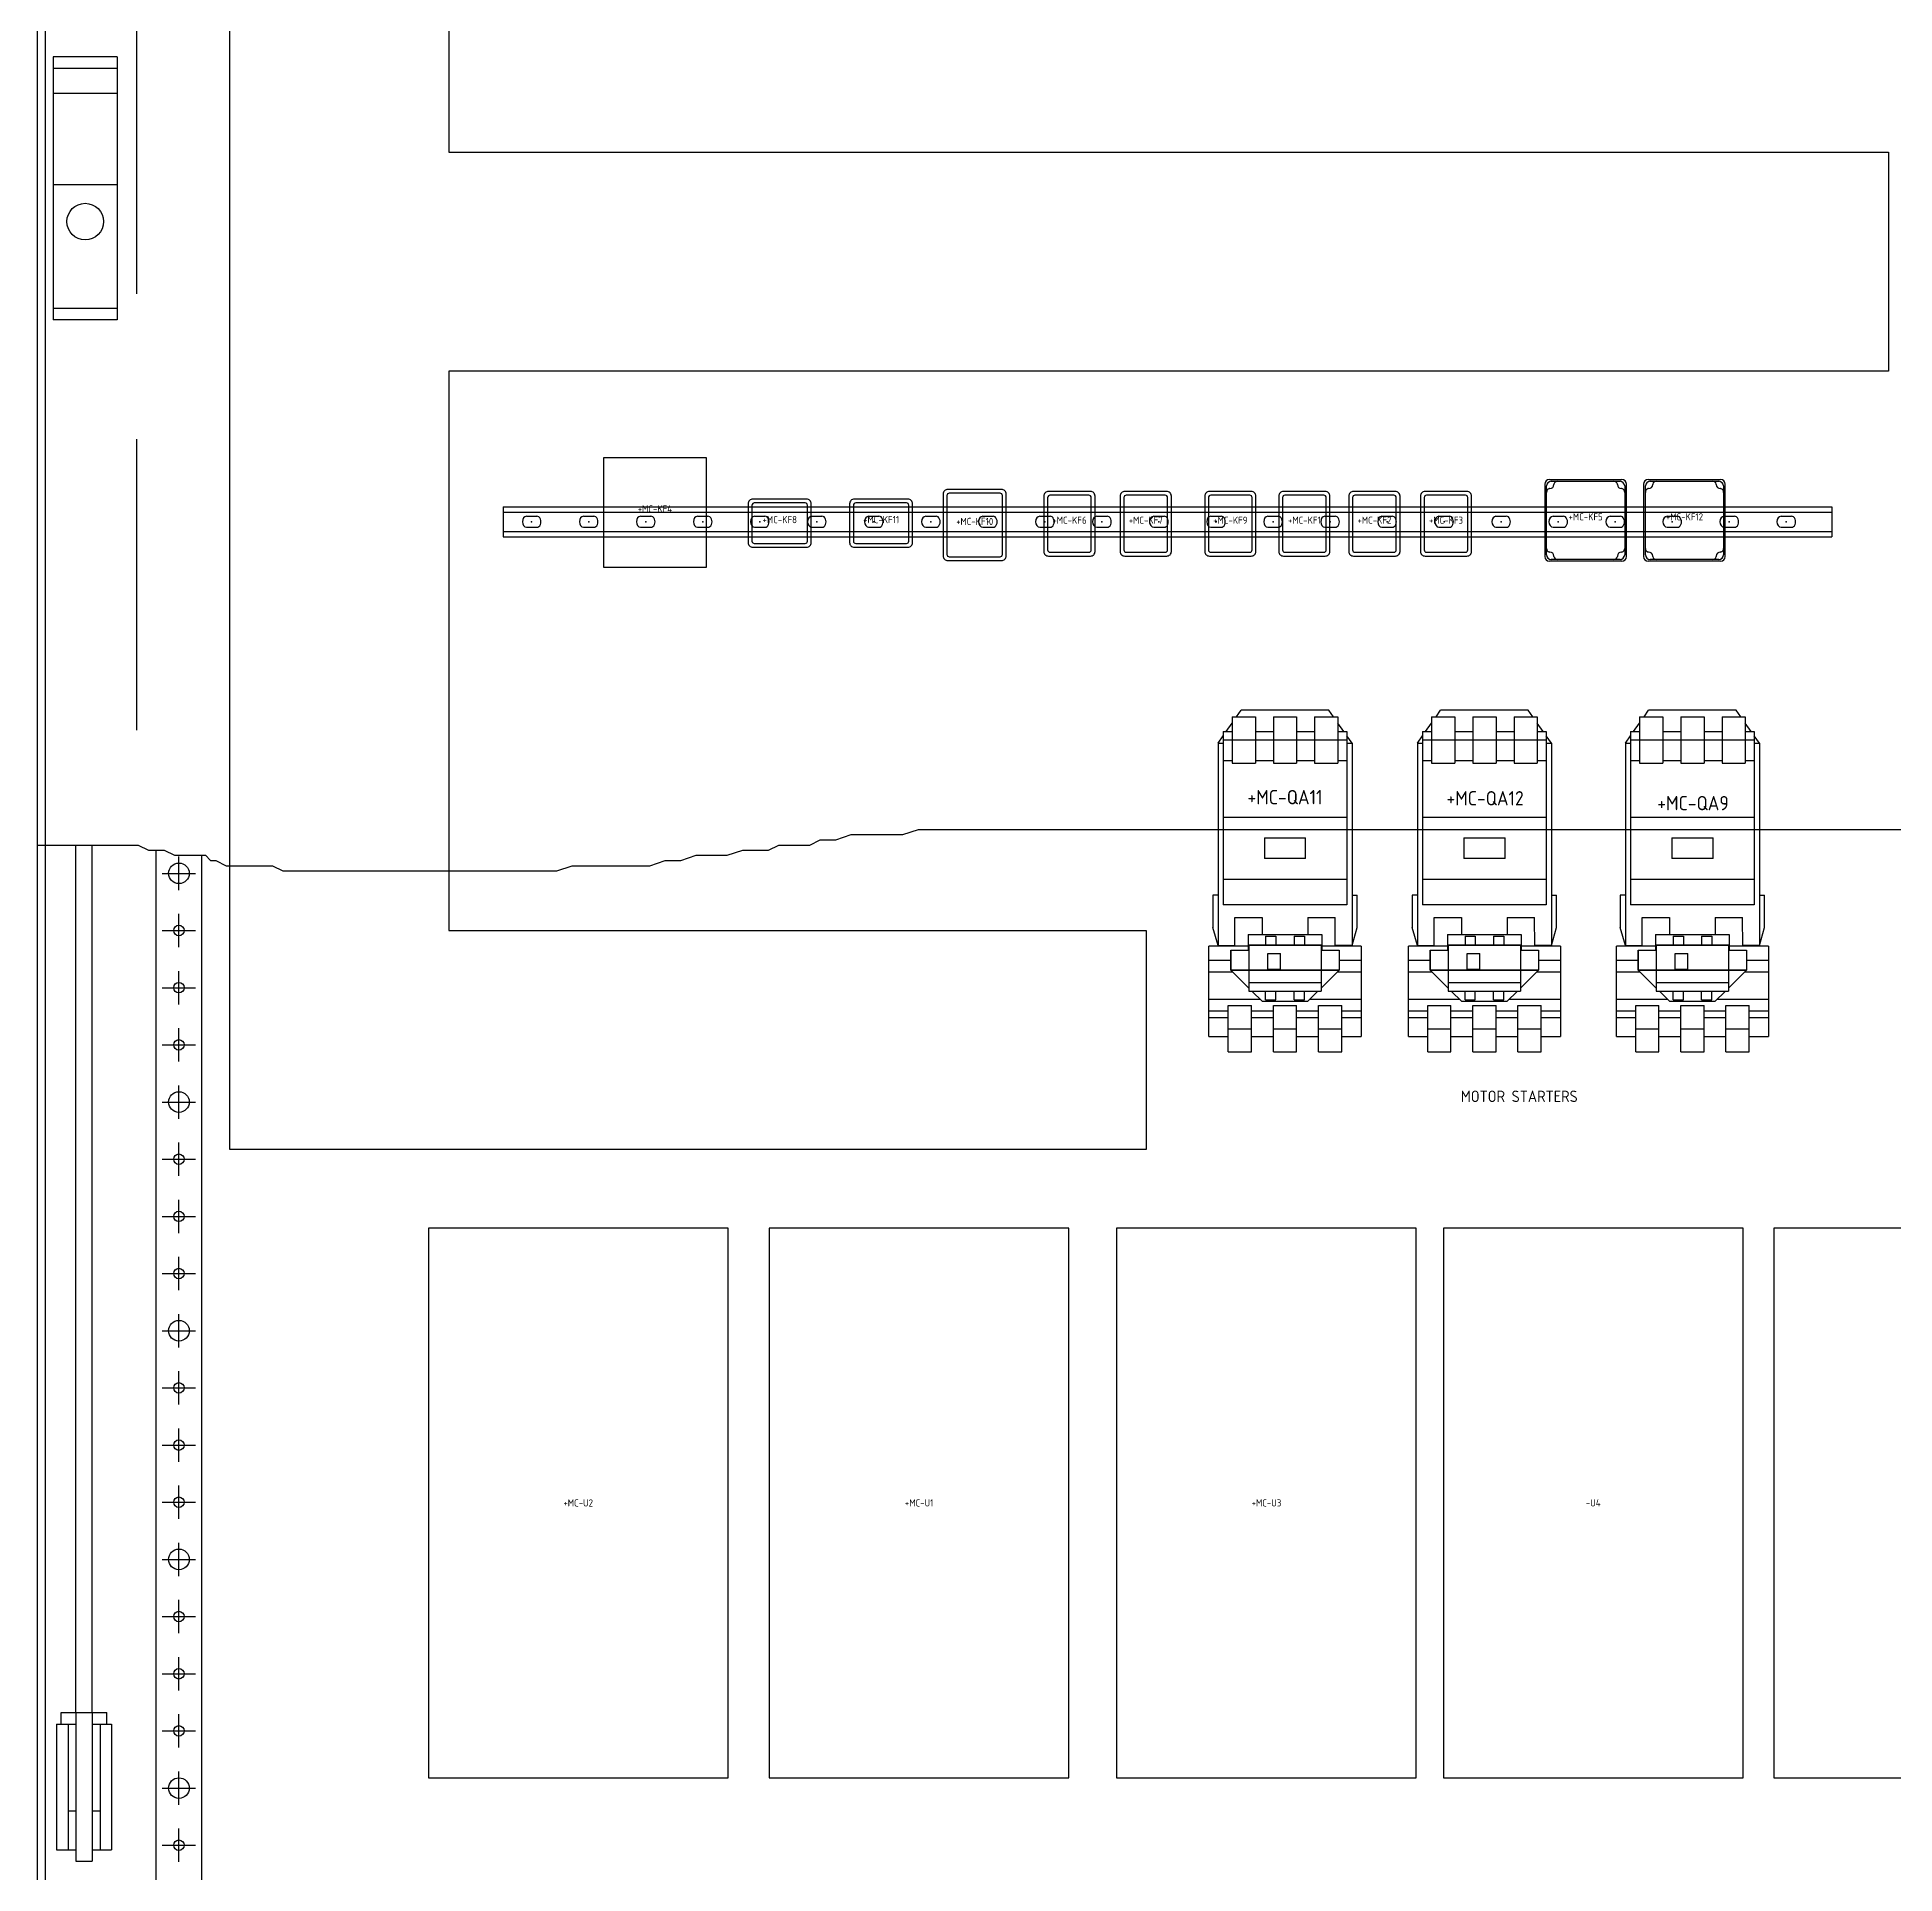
# Model space of a CAD drawing. Header units: inches. Extents: x 2 to 3359, y 2 to 2372.
# Drawn here: x 1981 to 2792, y 505 to 1307 of the extents above; entities that cross this region are included whole.
import ezdxf
from ezdxf.enums import TextEntityAlignment as Align

# ---------------------------------------------------------------- set-up
doc = ezdxf.new("R2010")
doc.units = ezdxf.units.IN
doc.header["$LTSCALE"] = 10
doc.header["$MEASUREMENT"] = 0
doc.linetypes.add('CENTER', pattern=[2, 1.25, -0.25, 0.25, -0.25])
doc.linetypes.add('DASHED', pattern=[0.75, 0.5, -0.25])
doc.layers.add('PSYMS', color=7, linetype='Continuous')
doc.layers.add('PTAG', color=150, linetype='Continuous')
doc.styles.add('WD_IEC', font='isocp2.shx', dxfattribs={"width": 0.9, "height": 4})

# ---------------------------------------------------------------- blocks, each defined once
blk = doc.blocks.new('abnsj060')
for p, q in [((1.124, 15.508), (2.25, 15.508)), ((1.124, 15.508), (1.124, 13.257)), ((1.342, 15.508), (1.564, 15.824)), ((2.25, 15.508), (2.25, 13.257)), ((3.125, 15.508), (4.25, 15.508)), ((3.125, 15.508), (3.125, 13.257)), ((4.25, 15.508), (4.25, 13.257)), ((5.125, 15.508), (6.25, 15.508)), ((5.125, 15.508), (5.125, 13.257)), ((6.034, 15.508), (5.813, 15.824)), ((6.25, 15.508), (6.25, 13.257)), ((0.437, 14.217), (0.687, 14.574)), ((0.687, 14.784), (1.124, 14.784)), ((0.687, 14.784), (0.687, 6.382)), ((0.835, 14.784), (1.124, 15.198)), ((2.25, 14.784), (3.125, 14.784)), ((4.25, 14.784), (5.125, 14.784)), ((6.54, 14.784), (6.25, 15.2)), ((6.25, 14.784), (6.687, 14.784)), ((6.687, 14.784), (6.687, 6.382)), ((6.937, 14.217), (6.687, 14.575)), ((0.437, 14.217), (0.687, 14.217)), ((0.437, 14.217), (0.437, 4.411)), ((0.687, 14.385), (6.687, 14.385)), ((6.687, 14.217), (6.937, 14.217)), ((6.937, 14.217), (6.937, 4.411)), ((0.687, 13.384), (1.124, 13.384)), ((1.124, 13.257), (2.25, 13.257)), ((2.25, 13.384), (3.125, 13.384)), ((3.125, 13.257), (4.25, 13.257)), ((4.25, 13.384), (5.125, 13.384)), ((5.125, 13.257), (6.25, 13.257)), ((6.25, 13.384), (6.687, 13.384)), ((0.687, 10.633), (6.687, 10.633)), ((2.687, 9.633), (4.687, 9.633)), ((2.687, 9.633), (2.687, 8.632)), ((4.687, 8.632), (4.687, 9.633)), ((4.687, 8.632), (2.687, 8.632)), ((0.687, 7.632), (6.687, 7.632)), ((0.188, 6.852), (0.188, 5.277)), ((6.687, 6.382), (0.687, 6.382)), ((1.25, 5.767), (2.578, 5.767)), ((1.25, 4.378), (1.25, 5.767)), ((2.578, 5.767), (2.578, 4.941)), ((4.798, 5.767), (6.124, 5.767)), ((4.798, 5.767), (4.798, 4.941)), ((6.126, 4.378), (6.124, 5.767)), ((1.905, 4.941), (5.465, 4.941)), ((1.905, 4.941), (1.905, 4.192)), ((2.747, 4.859), (3.247, 4.859)), ((2.747, 4.859), (2.747, 4.429)), ((3.247, 4.859), (3.247, 4.429)), ((4.125, 4.859), (4.624, 4.859)), ((4.125, 4.859), (4.125, 4.429)), ((4.624, 4.859), (4.624, 4.429)), ((5.465, 4.941), (5.465, 4.192)), ((-0.005, 3.697), (1.059, 3.697)), ((0, 0), (0, 4.378)), ((1.905, 4.378), (0, 4.378)), ((0.438, 4.411), (1.25, 4.411)), ((1.061, 4.192), (1.937, 4.192)), ((1.937, 4.429), (1.937, 4.192)), ((1.937, 4.192), (1.937, 2.198)), ((2.85, 4.019), (3.47, 4.019)), ((2.85, 3.269), (2.85, 4.019)), ((3.47, 3.269), (3.47, 4.019)), ((5.437, 4.429), (5.437, 4.192)), ((7.374, 4.378), (5.437, 4.378)), ((5.437, 4.192), (6.31, 4.192)), ((5.437, 4.192), (5.437, 2.198)), ((6.938, 4.411), (6.126, 4.411)), ((6.31, 4.192), (6.31, 3.222)), ((6.31, 3.697), (7.374, 3.697)), ((7.374, 4.378), (7.374, 0)), ((-0.005, 3.127), (1.155, 3.127)), ((1.059, 3.222), (1.937, 2.344)), ((2.85, 3.269), (3.47, 3.269)), ((5.437, 2.349), (6.31, 3.222)), ((6.215, 3.127), (7.374, 3.127)), ((-0.005, 1.814), (2.467, 1.814)), ((1.937, 2.609), (5.437, 2.609)), ((1.937, 2.198), (5.437, 2.198)), ((2.083, 2.198), (2.592, 1.689)), ((2.747, 1.769), (2.747, 2.198)), ((3.247, 1.769), (3.247, 2.198)), ((4.125, 1.769), (4.125, 2.198)), ((4.624, 1.769), (4.624, 2.198)), ((4.777, 1.689), (5.286, 2.198)), ((4.902, 1.814), (7.374, 1.814)), ((-0.005, 1.244), (0.938, 1.244)), ((0, 0.917), (0.938, 0.917)), ((0.938, 1.501), (2.062, 1.501)), ((0.938, -0.75), (0.938, 1.501)), ((2.062, -0.75), (2.062, 1.501)), ((2.062, 1.244), (3.125, 1.244)), ((2.062, 0.917), (3.125, 0.917)), ((4.777, 1.689), (2.592, 1.689)), ((2.747, 1.769), (3.247, 1.769)), ((3.125, 1.501), (4.25, 1.501)), ((3.125, -0.75), (3.125, 1.501)), ((4.125, 1.769), (4.624, 1.769)), ((4.25, -0.75), (4.25, 1.501)), ((4.25, 1.244), (5.312, 1.244)), ((4.25, 0.917), (5.312, 0.917)), ((5.312, 1.501), (6.437, 1.501)), ((5.312, -0.75), (5.312, 1.501)), ((6.437, -0.75), (6.437, 1.501)), ((6.437, 1.244), (7.374, 1.244)), ((6.437, 0.917), (7.374, 0.917)), ((0, 0), (0.938, 0)), ((0.938, 0.376), (2.062, 0.376)), ((2.062, 0), (3.125, 0)), ((3.125, 0.376), (4.25, 0.376)), ((4.25, 0), (5.312, 0)), ((5.312, 0.376), (6.437, 0.376)), ((6.437, 0), (7.374, 0)), ((0.938, -0.75), (2.062, -0.75)), ((3.125, -0.75), (4.25, -0.75)), ((5.312, -0.75), (6.437, -0.75))]:
    blk.add_line(p, q)
at = {"color": 7}
for p, q in [((5.813, 15.824), (1.563, 15.824)), ((1.563, 15.824), (1.564, 15.824)), ((5.813, 15.824), (5.814, 15.824)), ((0.437, 6.852), (0.188, 6.852)), ((6.937, 6.852), (7.187, 6.852)), ((7.187, 5.277), (7.187, 6.852)), ((0.437, 4.411), (0.188, 5.277)), ((6.937, 4.411), (7.187, 5.277)), ((0.437, 4.411), (0.438, 4.411)), ((0.437, 4.411), (0.438, 4.411)), ((1.059, 4.192), (1.059, 3.222)), ((1.059, 3.222), (1.059, 4.192)), ((1.059, 4.192), (1.059, 3.222)), ((1.059, 3.222), (1.059, 4.192)), ((1.059, 4.192), (1.059, 3.222)), ((1.059, 4.192), (1.061, 4.192)), ((5.437, 4.429), (1.937, 4.429)), ((1.937, 4.429), (5.437, 4.429)), ((1.937, 4.429), (5.437, 4.429)), ((5.437, 4.429), (1.937, 4.429)), ((1.937, 4.429), (4.798, 4.429)), ((3.247, 4.429), (2.747, 4.429)), ((2.747, 4.429), (3.247, 4.429)), ((2.747, 4.429), (3.247, 4.429)), ((3.247, 4.429), (2.747, 4.429)), ((4.624, 4.429), (4.125, 4.429)), ((4.125, 4.429), (4.624, 4.429)), ((4.125, 4.429), (4.624, 4.429)), ((4.624, 4.429), (4.125, 4.429)), ((6.937, 4.411), (6.938, 4.411)), ((1.059, 3.222), (6.31, 3.222)), ((1.059, 3.222), (6.31, 3.222)), ((6.31, 3.222), (1.059, 3.222)), ((6.31, 3.222), (1.059, 3.222))]:
    blk.add_line(p, q, dxfattribs=at)
blk = doc.blocks.new('5084600')
for p, q in [((0.118, 70.681), (0.118, 0.924)), ((-0.02, 69.98), (-0.02, 0.567)), ((1.356, 38.042), (0.255, 38.042)), ((0.255, 38.042), (0.255, 33.523)), ((1.356, 38.042), (1.356, 33.523)), ((1.356, 37.846), (0.255, 37.846)), ((1.356, 37.414), (0.255, 37.414)), ((1.356, 35.842), (0.255, 35.842)), ((1.356, 33.719), (0.255, 33.719)), ((1.356, 33.523), (0.255, 33.523)), ((13.26, 24.499), (13.438, 24.588)), ((13.438, 24.588), (13.704, 24.588)), ((13.704, 24.588), (13.971, 24.677)), ((13.971, 24.677), (14.859, 24.677)), ((14.859, 24.677), (15.125, 24.765)), ((15.125, 24.765), (19.611, 24.765)), ((19.611, 24.765), (35.817, 24.765)), ((-0.02, 24.499), (1.717, 24.499)), ((0.648, 9.589), (0.648, 24.499)), ((0.924, 9.589), (0.924, 24.499)), ((1.717, 24.499), (1.895, 24.411)), ((1.895, 24.411), (2.161, 24.411)), ((2.024, 3.773), (2.024, 24.411)), ((2.161, 24.411), (2.339, 24.322)), ((2.339, 24.322), (2.872, 24.322)), ((2.81, 2.987), (2.81, 24.322)), ((2.872, 24.322), (2.96, 24.233)), ((11.041, 24.233), (11.307, 24.322)), ((11.307, 24.322), (11.84, 24.322)), ((11.84, 24.322), (12.106, 24.411)), ((12.106, 24.411), (12.55, 24.411)), ((12.55, 24.411), (12.728, 24.499)), ((12.728, 24.499), (13.26, 24.499)), ((2.96, 24.233), (3.049, 24.233)), ((3.049, 24.233), (3.227, 24.144)), ((3.227, 24.144), (4.026, 24.144)), ((4.026, 24.144), (4.203, 24.056)), ((4.203, 24.056), (8.91, 24.056)), ((8.91, 24.056), (9.176, 24.144)), ((9.176, 24.144), (10.508, 24.144)), ((10.508, 24.144), (10.774, 24.233)), ((10.774, 24.233), (11.041, 24.233)), ((0.393, 9.589), (1.179, 9.589)), ((0.393, 9.393), (0.393, 9.589)), ((0.648, 9.589), (0.648, 7.035)), ((0.924, 9.589), (0.924, 7.035)), ((1.179, 9.393), (1.179, 9.589)), ((0.314, 9.393), (0.648, 9.393)), ((0.314, 9.393), (0.314, 7.231)), ((0.511, 9.393), (0.511, 7.231)), ((0.924, 9.393), (1.258, 9.393)), ((1.061, 9.393), (1.061, 7.231)), ((1.258, 9.393), (1.258, 7.231)), ((0.511, 7.899), (0.648, 7.899)), ((0.924, 7.899), (1.061, 7.899)), ((0.314, 7.231), (0.648, 7.231)), ((0.648, 7.035), (0.924, 7.035)), ((0.924, 7.231), (1.258, 7.231))]:
    blk.add_line(p, q)
at = {"linetype": 'DASHED'}
blk.add_line((1.69, 68.972), (1.69, 24.499), dxfattribs=at)
at = {"linetype": 'CENTER'}
for p, q in [((2.417, 23.725), (2.417, 24.299)), ((2.13, 24.012), (2.704, 24.012)), ((2.417, 22.743), (2.417, 23.317)), ((2.13, 23.03), (2.704, 23.03)), ((2.13, 22.047), (2.704, 22.047)), ((2.417, 21.76), (2.417, 22.334)), ((2.417, 20.778), (2.417, 21.352)), ((2.13, 21.065), (2.704, 21.065)), ((2.417, 19.795), (2.417, 20.369)), ((2.13, 20.082), (2.704, 20.082)), ((2.417, 18.813), (2.417, 19.387)), ((2.13, 19.1), (2.704, 19.1)), ((2.417, 17.83), (2.417, 18.404)), ((2.13, 18.117), (2.704, 18.117)), ((2.417, 16.848), (2.417, 17.422)), ((2.13, 17.135), (2.704, 17.135)), ((2.417, 15.865), (2.417, 16.439)), ((2.13, 16.152), (2.704, 16.152)), ((2.417, 14.883), (2.417, 15.457)), ((2.13, 15.17), (2.704, 15.17)), ((2.417, 13.9), (2.417, 14.474)), ((2.13, 14.187), (2.704, 14.187)), ((2.417, 12.918), (2.417, 13.492)), ((2.13, 13.205), (2.704, 13.205)), ((2.417, 11.935), (2.417, 12.509)), ((2.13, 12.222), (2.704, 12.222)), ((2.417, 10.953), (2.417, 11.527)), ((2.13, 11.24), (2.704, 11.24)), ((2.417, 9.97), (2.417, 10.544)), ((2.13, 10.257), (2.704, 10.257)), ((2.13, 9.275), (2.704, 9.275)), ((2.417, 8.988), (2.417, 9.562)), ((2.417, 8.005), (2.417, 8.579)), ((2.13, 8.292), (2.704, 8.292)), ((2.417, 7.023), (2.417, 7.597)), ((2.13, 7.31), (2.704, 7.31))]:
    blk.add_line(p, q, dxfattribs=at)
for centre, radius in [((0.806, 35.213), 0.314), ((2.417, 24.012), 0.177), ((2.417, 23.03), 0.0904), ((2.417, 22.047), 0.0904), ((2.417, 21.065), 0.0904), ((2.417, 20.082), 0.177), ((2.417, 19.1), 0.0904), ((2.417, 18.117), 0.0904), ((2.417, 17.135), 0.0904), ((2.417, 16.152), 0.177), ((2.417, 15.17), 0.0904), ((2.417, 14.187), 0.0904), ((2.417, 13.205), 0.0904), ((2.417, 12.222), 0.177), ((2.417, 11.24), 0.0904), ((2.417, 10.257), 0.0904), ((2.417, 9.275), 0.0904), ((2.417, 8.292), 0.177), ((2.417, 7.31), 0.0904)]:
    blk.add_circle(centre, radius)
blk = doc.blocks.new('SICR20')
for p, q in [((1.77, 1.88), (0, 1.88)), ((0, 1.88), (0, 0)), ((1.77, 0), (1.77, 1.88)), ((0, 0), (1.77, 0))]:
    blk.add_line(p, q)
blk = doc.blocks.new('E0702301')
for p, q in [((-0.623, 0.702), (0.622, 0.702)), ((-0.591, 0.671), (0.591, 0.671)), ((-0.703, 0.622), (-0.703, -0.623)), ((-0.671, -0.591), (-0.671, 0.591)), ((-0.616, 0.546), (-0.621, 0.546)), ((-0.546, 0.621), (-0.546, 0.616)), ((0.546, 0.616), (0.546, 0.621)), ((0.621, 0.546), (0.616, 0.546)), ((0.671, 0.591), (0.671, -0.591)), ((0.702, -0.623), (0.702, 0.622)), ((-0.616, -0.546), (-0.621, -0.546)), ((-0.546, -0.621), (-0.546, -0.616)), ((0.546, -0.616), (0.546, -0.621)), ((0.621, -0.546), (0.616, -0.546)), ((0.622, -0.703), (-0.623, -0.703)), ((0.591, -0.671), (-0.591, -0.671))]:
    blk.add_line(p, q)
for centre, radius, start, end in [((-0.623, 0.622), 0.08, 90, 180), ((-0.591, 0.591), 0.08, 90, 180), ((-0.483, 0.607), 0.0647, 88.2592, 166.878), ((0.483, 0.607), 0.0647, 13.122, 91.7408), ((0.591, 0.591), 0.08, 0, 90), ((0.622, 0.622), 0.08, 360, 90), ((-0.607, 0.483), 0.0647, 103.122, 181.7408), ((-0.616, 0.616), 0.07, 270, 0), ((0.616, 0.616), 0.07, 180, 270), ((0.607, 0.483), 0.0647, 358.2592, 76.878), ((-0.623, -0.623), 0.08, 180, 270), ((-0.607, -0.483), 0.0647, 178.2592, 256.878), ((-0.591, -0.591), 0.08, 180, 270), ((-0.616, -0.616), 0.07, 0, 90), ((-0.483, -0.607), 0.0647, 193.122, 271.7408), ((0.483, -0.607), 0.0647, 268.2592, 346.878), ((0.616, -0.616), 0.07, 90, 180), ((0.591, -0.591), 0.08, 270, 0), ((0.607, -0.483), 0.0647, 283.122, 1.7408), ((0.622, -0.623), 0.08, 270, 360)]:
    blk.add_arc(centre, radius, start, end)
blk = doc.blocks.new('SQDCR001')
for points in [[(0.08, 0), (0.8, 0, 0.414214), (0.88, 0.08), (0.88, 1.03, 0.414214), (0.8, 1.11), (0.08, 1.11, 0.414214), (0, 1.03), (0, 0.08, 0.414214)], [(0.105, 0.065), (0.775, 0.065, 0.414214), (0.815, 0.105), (0.815, 1.005, 0.414214), (0.775, 1.045), (0.105, 1.045, 0.414214), (0.065, 1.005), (0.065, 0.105, 0.414214)]]:
    blk.add_lwpolyline(points, format="xyb", close=True)
blk = doc.blocks.new('SQDCR003')
for points in [[(0.08, 0), (1.003, 0, 0.414214), (1.083, 0.08), (1.083, 0.747, 0.414214), (1.003, 0.827), (0.08, 0.827, 0.414214), (0, 0.747), (0, 0.08, 0.414214)], [(0.105, 0.065), (0.978, 0.065, 0.414214), (1.018, 0.105), (1.018, 0.722, 0.414214), (0.978, 0.762), (0.105, 0.762, 0.414214), (0.065, 0.722), (0.065, 0.105, 0.414214)]]:
    blk.add_lwpolyline(points, format="xyb", close=True)
blk = doc.blocks.new('SQDCR004')
for points in [[(0.08, 0), (1.003, 0, 0.414214), (1.083, 0.08), (1.083, 1.141, 0.414214), (1.003, 1.221), (0.08, 1.221, 0.414214), (0, 1.141), (0, 0.08, 0.414214)], [(0.105, 0.065), (0.978, 0.065, 0.414214), (1.018, 0.105), (1.018, 1.116, 0.414214), (0.978, 1.156), (0.105, 1.156, 0.414214), (0.065, 1.116), (0.065, 0.105, 0.414214)]]:
    blk.add_lwpolyline(points, format="xyb", close=True)
blk = doc.blocks.new('PNL4805')
at = {"layer": 'PSYMS'}
blk.add_lwpolyline([(-130.8, 0), (-130.8, -239.96), (0, -239.96), (0, 0)], close=True, dxfattribs=at)
at = {"style": 'WD_IEC', "width": 0.9, "flags": 8}
for tag, p in [('RATING2', (-65.4, -120.42)), ('RATING1', (-65.4, -120.26))]:
    blk.add_attdef(tag, text='', height=0.125, dxfattribs=at).set_placement(p, align=Align.CENTER)
blk.add_attdef('P_TAG1', text='', height=0.125, dxfattribs=at).set_placement((-65.4, -119.98), align=Align.MIDDLE_CENTER)
blk = doc.blocks.new('HDIN48D5')
for p, q in [((0, 6.58), (0, -6.58)), ((0, 6.58), (580, 6.58)), ((0, 4.19), (580, 4.19)), ((10.19, 2.41), (14.7, 2.41)), ((35.08, 2.41), (39.59, 2.41)), ((59.97, 2.41), (64.49, 2.41)), ((84.87, 2.41), (89.38, 2.41)), ((109.76, 2.41), (114.27, 2.41)), ((134.65, 2.41), (139.16, 2.41)), ((159.54, 2.41), (164.05, 2.41)), ((184.43, 2.41), (188.95, 2.41)), ((209.33, 2.41), (213.84, 2.41)), ((234.22, 2.41), (238.73, 2.41)), ((259.11, 2.41), (263.62, 2.41)), ((284, 2.41), (288.51, 2.41)), ((308.89, 2.41), (313.41, 2.41)), ((333.79, 2.41), (338.3, 2.41)), ((358.68, 2.41), (363.19, 2.41)), ((383.57, 2.41), (388.08, 2.41)), ((408.46, 2.41), (412.97, 2.41)), ((433.35, 2.41), (437.87, 2.41)), ((458.25, 2.41), (462.76, 2.41)), ((483.14, 2.41), (487.65, 2.41)), ((508.03, 2.41), (512.54, 2.41)), ((532.92, 2.41), (537.43, 2.41)), ((557.81, 2.41), (562.33, 2.41)), ((580, 6.58), (580, -6.58)), ((0, -4.19), (580, -4.19)), ((0, -6.58), (580, -6.58)), ((10.19, -2.41), (14.7, -2.41)), ((35.08, -2.41), (39.59, -2.41)), ((59.97, -2.41), (64.49, -2.41)), ((84.87, -2.41), (89.38, -2.41)), ((109.76, -2.41), (114.27, -2.41)), ((134.65, -2.41), (139.16, -2.41)), ((159.54, -2.41), (164.05, -2.41)), ((184.43, -2.41), (188.95, -2.41)), ((209.33, -2.41), (213.84, -2.41)), ((234.22, -2.41), (238.73, -2.41)), ((259.11, -2.41), (263.62, -2.41)), ((284, -2.41), (288.51, -2.41)), ((308.89, -2.41), (313.41, -2.41)), ((333.79, -2.41), (338.3, -2.41)), ((358.68, -2.41), (363.19, -2.41)), ((383.57, -2.41), (388.08, -2.41)), ((408.46, -2.41), (412.97, -2.41)), ((433.35, -2.41), (437.87, -2.41)), ((458.25, -2.41), (462.76, -2.41)), ((483.14, -2.41), (487.65, -2.41)), ((508.03, -2.41), (512.54, -2.41)), ((532.92, -2.41), (537.43, -2.41)), ((557.81, -2.41), (562.33, -2.41))]:
    blk.add_line(p, q)
for centre, start_param, end_param in [((10.19, 0), 0, 3.14159), ((14.7, 0), 3.14159, 6.28319), ((35.08, 0), 0, 3.14159), ((39.59, 0), 3.14159, 6.28319), ((59.97, 0), 0, 3.14159), ((64.49, 0), 3.14159, 6.28319), ((84.87, 0), 0, 3.14159), ((89.38, 0), 3.14159, 6.28319), ((109.76, 0), 0, 3.14159), ((114.27, 0), 3.14159, 6.28319), ((134.65, 0), 0, 3.14159), ((139.16, 0), 3.14159, 6.28319), ((159.54, 0), 0, 3.14159), ((164.05, 0), 3.14159, 6.28319), ((184.43, 0), 0, 3.14159), ((188.95, 0), 3.14159, 6.28319), ((209.33, 0), 0, 3.14159), ((213.84, 0), 3.14159, 6.28319), ((234.22, 0), 0, 3.14159), ((238.73, 0), 3.14159, 6.28319), ((259.11, 0), 0, 3.14159), ((263.62, 0), 3.14159, 6.28319), ((284, 0), 0, 3.14159), ((288.51, 0), 3.14159, 6.28319), ((308.89, 0), 0, 3.14159), ((313.41, 0), 3.14159, 6.28319), ((333.79, 0), 0, 3.14159), ((338.3, 0), 3.14159, 6.28319), ((358.68, 0), 0, 3.14159), ((363.19, 0), 3.14159, 6.28319), ((383.57, 0), 0, 3.14159), ((388.08, 0), 3.14159, 6.28319), ((408.46, 0), 0, 3.14159), ((412.97, 0), 3.14159, 6.28319), ((433.35, 0), 0, 3.14159), ((437.87, 0), 3.14159, 6.28319), ((458.25, 0), 0, 3.14159), ((462.76, 0), 3.14159, 6.28319), ((483.14, 0), 0, 3.14159), ((487.65, 0), 3.14159, 6.28319), ((508.03, 0), 0, 3.14159), ((512.54, 0), 3.14159, 6.28319), ((532.92, 0), 0, 3.14159), ((537.43, 0), 3.14159, 6.28319), ((557.81, 0), 0, 3.14159), ((562.33, 0), 3.14159, 6.28319)]:
    blk.add_ellipse(centre, major_axis=(0, 2.41), ratio=0.749108, start_param=start_param, end_param=end_param)
for p in [(12.45, 0), (37.34, 0), (62.23, 0), (87.12, 0), (112.01, 0), (136.91, 0), (161.8, 0), (186.69, 0), (211.58, 0), (236.47, 0), (261.37, 0), (286.26, 0), (311.15, 0), (336.04, 0), (360.93, 0), (385.83, 0), (410.72, 0), (435.61, 0), (460.5, 0), (485.39, 0), (510.29, 0), (535.18, 0), (560.07, 0)]:
    blk.add_point(p)

msp = doc.modelspace()

# ---------------------------------------------------------------- linework, layer by layer
at = {"layer": 'PSYMS', "color": 4}
for p, q in [((2065.5, 821.52), (2065.5, 2044.45)), ((2161.1, 1534.15), (2161.1, 1256.88)), ((2161.1, 1256.88), (2789.45, 1256.88)), ((2789.45, 1256.88), (2789.45, 1161.28)), ((2161.1, 1161.28), (2161.1, 917.12)), ((2789.45, 1161.28), (2161.1, 1161.28)), ((2161.1, 917.12), (2465.49, 917.12)), ((2465.49, 917.12), (2465.49, 821.52)), ((2465.49, 821.52), (2065.5, 821.52))]:
    msp.add_line(p, q, dxfattribs=at)

# ---------------------------------------------------------------- block references
at = {"layer": 'PSYMS', "xscale": 25.39999999999964, "yscale": 25.39999999999964, "zscale": 25.39999999999964}
msp.add_blockref('5084600', (1981.89, 332.11), dxfattribs=at)
at = {"layer": 'PSYMS'}
ref = msp.add_blockref('SICR20', (2228.56, 1075.7), dxfattribs=dict(at, xscale=25.39999999999964, yscale=25.39999999999964, zscale=25.39999999999964))
ref.add_attrib('P_TAG1', '+MC-KF4', dxfattribs={"layer": 'PTAG', "height": 3.125, "style": 'WD_IEC'}).set_placement((2251.04, 1099.58), align=Align.CENTER)
ref = msp.add_blockref('E0702301', (2657.28, 1096.1), dxfattribs=dict(at, xscale=25.39999999999964, yscale=25.39999999999964, zscale=25.39999999999964))
ref.add_attrib('P_TAG1', '+MC-KF5', dxfattribs={"layer": 'PTAG', "height": 3.125, "style": 'WD_IEC'}).set_placement((2657.28, 1096.1), align=Align.CENTER)
ref = msp.add_blockref('E0702301', (2700.41, 1096.1), dxfattribs=dict(at, xscale=25.39999999999964, yscale=25.39999999999964, zscale=25.39999999999964))
ref.add_attrib('P_TAG1', '+MC-KF12', dxfattribs={"layer": 'PTAG', "height": 3.125, "style": 'WD_IEC'}).set_placement((2700.41, 1096.1), align=Align.CENTER)
ref = msp.add_blockref('SQDCR003', (2291.76, 1084.35), dxfattribs=dict(at, xscale=25.39999999999964, yscale=25.39999999999964, zscale=25.39999999999964))
ref.add_attrib('P_TAG1', '+MC-KF8', dxfattribs={"layer": 'PTAG', "height": 3.125, "style": 'WD_IEC'}).set_placement((2305.52, 1094.86), align=Align.CENTER)
ref = msp.add_blockref('SQDCR003', (2336.01, 1084.35), dxfattribs=dict(at, xscale=25.39999999999964, yscale=25.39999999999964, zscale=25.39999999999964))
ref.add_attrib('P_TAG1', '+MC-KF11', dxfattribs={"layer": 'PTAG', "height": 3.125, "style": 'WD_IEC'}).set_placement((2349.76, 1094.86), align=Align.CENTER)
ref = msp.add_blockref('SQDCR004', (2376.86, 1078.58), dxfattribs=dict(at, xscale=25.39999999999964, yscale=25.39999999999964, zscale=25.39999999999964))
ref.add_attrib('P_TAG1', '+MC-KF10', dxfattribs={"layer": 'PTAG', "height": 3.125, "style": 'WD_IEC'}).set_placement((2390.61, 1094.08), align=Align.CENTER)
ref = msp.add_blockref('SQDCR001', (2420.81, 1080.51), dxfattribs=dict(at, xscale=25.39999999999964, yscale=25.39999999999964, zscale=25.39999999999964))
ref.add_attrib('P_TAG1', '+MC-KF6', dxfattribs={"layer": 'PTAG', "height": 3.125, "style": 'WD_IEC'}).set_placement((2431.99, 1094.6), align=Align.CENTER)
ref = msp.add_blockref('SQDCR001', (2454.11, 1080.51), dxfattribs=dict(at, xscale=25.39999999999964, yscale=25.39999999999964, zscale=25.39999999999964))
ref.add_attrib('P_TAG1', '+MC-KF7', dxfattribs={"layer": 'PTAG', "height": 3.125, "style": 'WD_IEC'}).set_placement((2465.28, 1094.6), align=Align.CENTER)
ref = msp.add_blockref('SQDCR001', (2491.01, 1080.51), dxfattribs=dict(at, xscale=25.39999999999964, yscale=25.39999999999964, zscale=25.39999999999964))
ref.add_attrib('P_TAG1', '+MC-KF9', dxfattribs={"layer": 'PTAG', "height": 3.125, "style": 'WD_IEC'}).set_placement((2502.19, 1094.6), align=Align.CENTER)
ref = msp.add_blockref('SQDCR001', (2523.33, 1080.51), dxfattribs=dict(at, xscale=25.39999999999964, yscale=25.39999999999964, zscale=25.39999999999964))
ref.add_attrib('P_TAG1', '+MC-KF1', dxfattribs={"layer": 'PTAG', "height": 3.125, "style": 'WD_IEC'}).set_placement((2534.51, 1094.6), align=Align.CENTER)
ref = msp.add_blockref('SQDCR001', (2553.91, 1080.51), dxfattribs=dict(at, xscale=25.39999999999964, yscale=25.39999999999964, zscale=25.39999999999964))
ref.add_attrib('P_TAG1', '+MC-KF2', dxfattribs={"layer": 'PTAG', "height": 3.125, "style": 'WD_IEC'}).set_placement((2565.09, 1094.6), align=Align.CENTER)
ref = msp.add_blockref('SQDCR001', (2585.16, 1080.51), dxfattribs=dict(at, xscale=25.39999999999964, yscale=25.39999999999964, zscale=25.39999999999964))
ref.add_attrib('P_TAG1', '+MC-KF3', dxfattribs={"layer": 'PTAG', "height": 3.125, "style": 'WD_IEC'}).set_placement((2596.34, 1094.6), align=Align.CENTER)
ref = msp.add_blockref('HDIN48D5', (2184.79, 1095.49), dxfattribs=at)
ref.add_attrib('P_TAG1', '+MC-DR5', dxfattribs={"layer": 'PTAG', "height": 0.125, "style": 'WD_IEC'}).set_placement((2474.79, 1095.49), align=Align.CENTER)
ref = msp.add_blockref('abnsj060', (2492.88, 870.83), dxfattribs=dict(at, xscale=9, yscale=9, zscale=9))
ref.add_attrib('P_TAG1', '+MC-QA11', dxfattribs={"layer": 'PTAG', "height": 6.25, "style": 'WD_IEC'}).set_placement((2526.04, 972.15), align=Align.CENTER)
ref = msp.add_blockref('abnsj060', (2579.91, 870.83), dxfattribs=dict(at, xscale=9, yscale=9, zscale=9))
ref.add_attrib('P_TAG1', '+MC-QA12', dxfattribs={"layer": 'PTAG', "height": 6.25, "style": 'WD_IEC'}).set_placement((2613.4, 971.67), align=Align.CENTER)
ref = msp.add_blockref('abnsj060', (2670.7, 870.83), dxfattribs=dict(at, xscale=9, yscale=9, zscale=9))
ref.add_attrib('P_TAG1', '+MC-QA9', dxfattribs={"layer": 'PTAG', "height": 6.25, "style": 'WD_IEC'}).set_placement((2704.16, 969.55), align=Align.CENTER)
ref = msp.add_blockref('PNL4805', (2282.96, 787.18), dxfattribs=at)
ref.add_attrib('P_TAG1', '+MC-U2', dxfattribs={"layer": 'PTAG', "height": 3.125, "style": 'WD_IEC', "flags": 8}).set_placement((2217.56, 667.2), align=Align.MIDDLE_CENTER)
ref = msp.add_blockref('PNL4805', (2431.76, 787.18), dxfattribs=at)
ref.add_attrib('P_TAG1', '+MC-U1', dxfattribs={"layer": 'PTAG', "height": 3.125, "style": 'WD_IEC', "flags": 8}).set_placement((2366.37, 667.2), align=Align.MIDDLE_CENTER)
ref = msp.add_blockref('PNL4805', (2583.38, 787.18), dxfattribs=at)
ref.add_attrib('P_TAG1', '+MC-U3', dxfattribs={"layer": 'PTAG', "height": 3.125, "style": 'WD_IEC', "flags": 8}).set_placement((2517.98, 667.2), align=Align.MIDDLE_CENTER)
ref = msp.add_blockref('PNL4805', (2725.98, 787.18), dxfattribs=at)
ref.add_attrib('P_TAG1', '-U4', dxfattribs={"layer": 'PTAG', "height": 3.125, "style": 'WD_IEC', "flags": 8}).set_placement((2660.58, 667.2), align=Align.MIDDLE_CENTER)
ref = msp.add_blockref('PNL4805', (2870.21, 787.18), dxfattribs=at)
ref.add_attrib('P_TAG1', '+MC-U5', dxfattribs={"layer": 'PTAG', "height": 3.125, "style": 'WD_IEC', "flags": 8}).set_placement((2804.81, 667.2), align=Align.MIDDLE_CENTER)

# ---------------------------------------------------------------- texts
at = {"layer": 'PSYMS', "style": 'WD_IEC'}
msp.add_text('MOTOR STARTERS', height=5, dxfattribs=at).set_placement((2602.76, 842.19))

doc.saveas('drawing.dxf')
